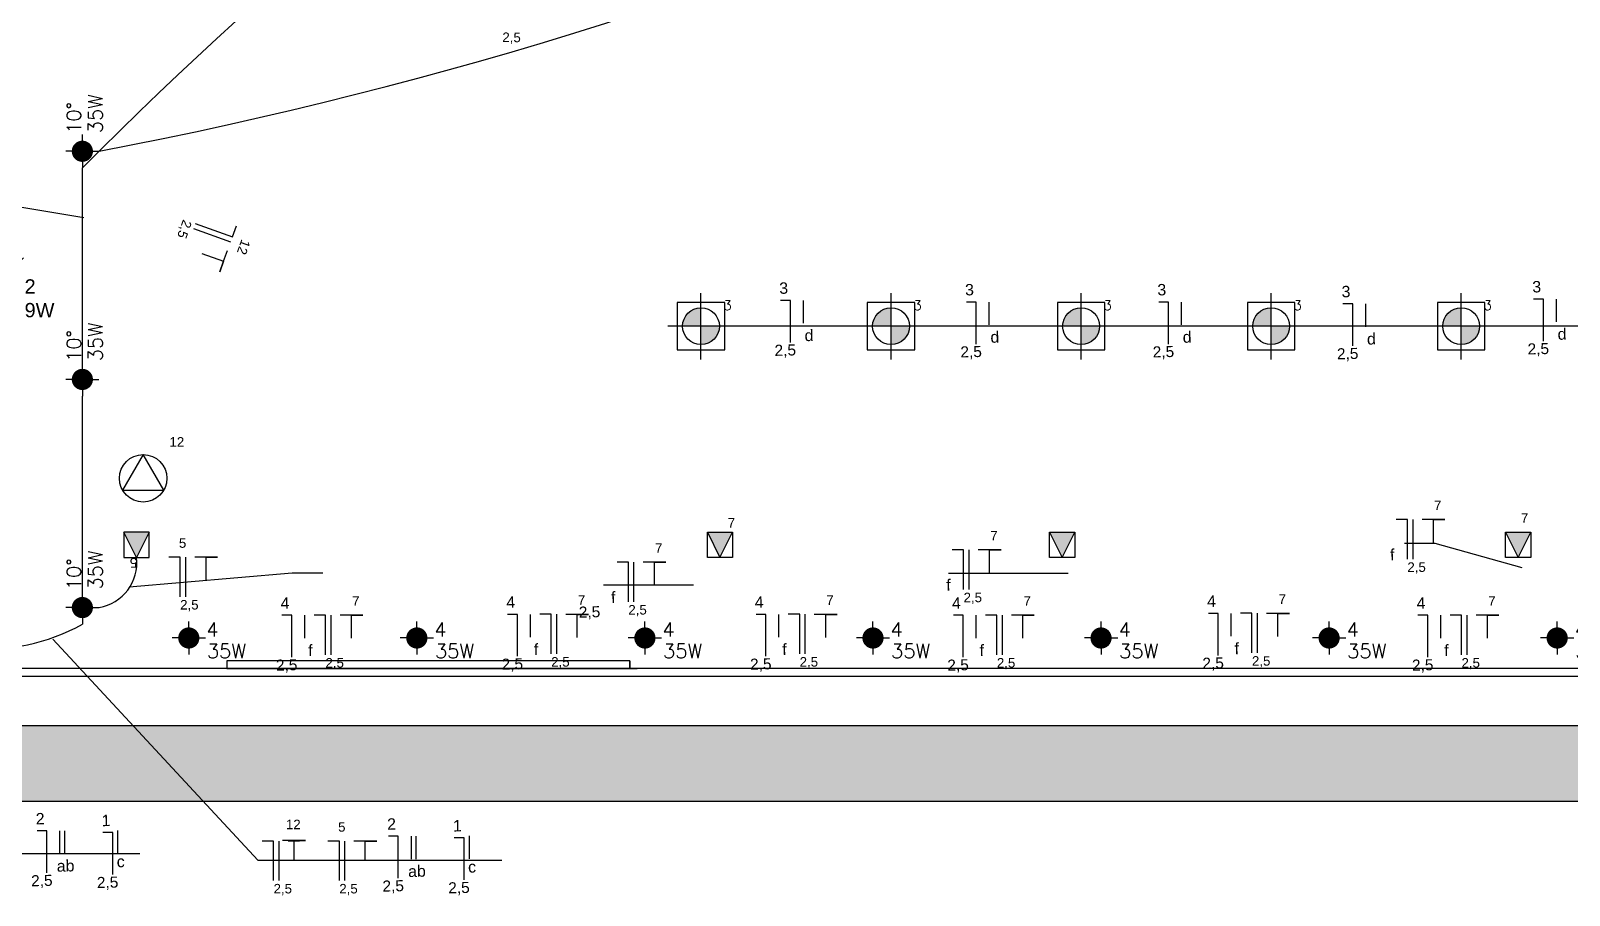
# Model space of a CAD drawing. Header units: millimetres. Extents: x 12202 to 16925, y 12031 to 14989.
# Drawn here: x 15401.4 to 15806.1, y 12047.1 to 12274.4 of the extents above; entities that cross this region are included whole.
import ezdxf
from ezdxf import colors
from ezdxf.entities.mleader import LeaderData, LeaderLine
from ezdxf.enums import TextEntityAlignment as Align
from ezdxf.math import Vec2, Vec3

# ---------------------------------------------------------------- set-up
doc = ezdxf.new("R2010")
doc.units = ezdxf.units.MM
doc.linetypes.add('HIDDEN', pattern=[9.525, 6.35, -3.175])
for name, color, linetype in [('ALVEN_M', 140, 'Continuous'), ('DIVIS_F', 60, 'Continuous'), ('DIVIS_M', 3, 'Continuous'), ('Eletroduto 2', 174, 'Continuous'), ('Eletrodutos', 210, 'Continuous'), ('Fases', 7, 'Continuous'), ('LUMINARIA_TETO', 10, 'Continuous'), ('MOVEL_M', 42, 'Continuous'), ('PAR', 2, 'Continuous'), ('TEXTO_CIRCUITO', 7, 'Continuous'), ('TOMADA', 10, 'Continuous')]:
    doc.layers.add(name, color=color, linetype=linetype)
doc.layers.get('MOVEL_M').off()
doc.styles.add('ARIAL', font='arial.ttf')
doc.styles.add('BEBO_[REGULAR]', font='arial.ttf')
doc.styles.add('ROMANS', font='ROMANS.SHX', dxfattribs={"height": 1.5})
doc.styles.get("Standard").update_dxf_attribs({"font": 'arial.ttf', "height": 1})
doc.styles.add('Z_AUX1', font='romans.shx', dxfattribs={"width": 0.85, "height": 0.15})

# ---------------------------------------------------------------- blocks, each defined once
blk = doc.blocks.new('PE_FORÇA NO TETO')
blk.add_hatch(color=256).paths.add_polyline_path([(0.133, -0.133), (0, 0.133), (-0.133, -0.133)])
for p, q in [((-0.133, -0.133), (0, 0.133)), ((0, 0.133), (0.133, -0.133))]:
    blk.add_line(p, q)
at = {"color": 0}
blk.add_lwpolyline([(-0.133, -0.133), (0.133, -0.133), (0.133, 0.133), (-0.133, 0.133)], close=True, dxfattribs=at)
blk = doc.blocks.new('*U25')
at = {"linetype": 'HIDDEN'}
for p, q in [((-0.75, 1.5), (-21.75, 22.5)), ((-21.75, -22.5), (-0.75, -1.5))]:
    blk.add_line(p, q, dxfattribs=at)
for points in [[(90, 22.5), (-21.75, 22.5), (-21.75, -22.5), (90, -22.5)], [(90, -1.5), (89.25, -1.5), (89.25, 1.5), (90, 1.5)]]:
    blk.add_lwpolyline(points)
blk.add_lwpolyline([(-0.75, -1.5), (0.75, -1.5), (0.75, 1.5), (-0.75, 1.5)], close=True)
blk.add_lwpolyline([(0.75, 1.5), (89.25, 1.5), (89.25, -1.5), (0.75, -1.5)], close=True, dxfattribs=at)
at = {"layer": 'TOMADA', "xscale": 25, "yscale": 25, "zscale": 25}
blk.add_blockref('PE_FORÇA NO TETO', (0, 0), dxfattribs=at)
blk = doc.blocks.new('*U36')
for points in [[(-108, -2), (-108, 0), (-110, 0)], [(-2, -2), (-2, 0), (0, 0)]]:
    blk.add_lwpolyline(points)
blk.add_lwpolyline([(-108, -2), (-2, -2), (-2, 0), (-108, 0)], close=True)
blk = doc.blocks.new('*U32')
for points in [[(120, 22.5), (0, 22.5)], [(0, -1.5), (0.75, -1.5), (0.75, 1.5), (0, 1.5)], [(120, -1.5), (119.25, -1.5), (119.25, 1.5), (120, 1.5)], [(0, -22.5), (120, -22.5)]]:
    blk.add_lwpolyline(points)
at = {"linetype": 'HIDDEN'}
blk.add_lwpolyline([(0.75, 1.5), (119.25, 1.5), (119.25, -1.5), (0.75, -1.5)], close=True, dxfattribs=at)
at = {"layer": 'TOMADA', "xscale": 25, "yscale": 25, "zscale": 25}
blk.add_blockref('PE_FORÇA NO TETO', (0, 0), dxfattribs=at)
blk = doc.blocks.new('*U28')
for points in [[(90, 22.5), (0, 22.5)], [(0, -1.5), (0.75, -1.5), (0.75, 1.5), (0, 1.5)], [(90, -1.5), (89.25, -1.5), (89.25, 1.5), (90, 1.5)], [(0, -22.5), (90, -22.5)]]:
    blk.add_lwpolyline(points)
at = {"linetype": 'HIDDEN'}
blk.add_lwpolyline([(0.75, 1.5), (89.25, 1.5), (89.25, -1.5), (0.75, -1.5)], close=True, dxfattribs=at)
at = {"layer": 'TOMADA', "xscale": 25, "yscale": 25, "zscale": 25}
blk.add_blockref('PE_FORÇA NO TETO', (0, 0), dxfattribs=at)
blk = doc.blocks.new('PE_TOMADA PISO')
blk.add_lwpolyline([(0, 0.25), (-0.217, -0.125), (0.217, -0.125)], close=True)
blk.add_circle((0, 0), 0.25)
at = {"style": 'Z_AUX1', "width": 0.85}
blk.add_attdef('TIPO', text='', height=0.15, dxfattribs=at).set_placement((0, 0), align=Align.MIDDLE_CENTER)
blk = doc.blocks.new('mini-dicroica')
at = {"color": 0}
for q in [(0, 0.175), (-0.175, 0), (0, -0.175), (0.175, 0)]:
    blk.add_line((0, 0), q, dxfattribs=at)
at = {"color": 0, "const_width": 0.111}
blk.add_lwpolyline([(-0.056, 0, 1), (0.056, 0, 1)], format="xyb", close=True, dxfattribs=at)
at = {"color": 2, "style": 'ROMANS'}
for tag, p in [('GRAU', (0.184, -0.164)), ('POTENCIA', (0.19, -0.434))]:
    blk.add_attdef(tag, p, '', height=0.15, dxfattribs=at)
blk = doc.blocks.new('l-dicro-exn')
h = blk.add_hatch(color=0)
h.paths.add_polyline_path([(0, 0.194, 0.414214), (-0.194, 0), (0, 0)])
h.paths.add_polyline_path([(0.194, 0), (0, 0), (0, -0.194, 0.414214)])
at = {"color": 0}
for p, q in [((0, 0), (0, 0.349)), ((0, 0), (-0.349, 0)), ((0.349, 0), (0, 0)), ((0, -0.349), (0, 0))]:
    blk.add_line(p, q, dxfattribs=at)
blk.add_lwpolyline([(-0.25, -0.25), (0.25, -0.25), (0.25, 0.25), (-0.25, 0.25)], close=True, dxfattribs=at)
blk.add_circle((0, 0), 0.194, dxfattribs=at)
at = {"color": 0, "style": 'ROMANS'}
blk.add_attdef('EX?', (0.237, 0.169), '', height=0.15, dxfattribs=at)
blk = doc.blocks.new('LUMINARIA TRUST_AR111')
at = {"color": 0}
for points in [[(-0.38, -0.318), (0.324, 0.375)], [(-0.324, -0.375), (0.38, 0.318)]]:
    blk.add_lwpolyline(points, dxfattribs=at)
for points in [[(-0.352, 0.347), (0.352, 0.347), (0.352, -0.347), (-0.352, -0.347)], [(-0.312, 0.307), (0.312, 0.307), (0.312, -0.307), (-0.312, -0.307)]]:
    blk.add_lwpolyline(points, close=True, dxfattribs=at)
blk.add_circle((0, 0), 0.3, dxfattribs=at)
at = {"color": 0, "style": 'BEBO_[REGULAR]'}
blk.add_attdef('GRAU', (0.392, -0.057), '', height=0.15, dxfattribs=at)
blk.add_attdef('VOLTAGEM', text='', height=0.15, dxfattribs=at).set_placement((0.392, -0.351), align=Align.BOTTOM_LEFT)
blk = doc.blocks.new('_None')

msp = doc.modelspace()

# ---------------------------------------------------------------- hatches: boundary and pattern name
at = {"layer": 'ALVEN_M'}
h = msp.add_hatch(color=253, dxfattribs=at)
h.dxf.hatch_style = 1
h.paths.add_polyline_path([(15923.97, 12071.73), (15923.97, 12091.73), (16288.97, 12091.73), (16288.97, 12576.73), (15041.97, 12573.73), (15041.97, 12593.73), (16308.96, 12596.73), (16308.97, 12071.73)])
h.paths.add_polyline_path([(15123.97, 12071.73), (15123.97, 12091.73), (15873.97, 12091.73), (15873.97, 12071.73)], flags=17)
h.paths.add_polyline_path([(15041.97, 12071.73), (15041.97, 12091.73), (15073.97, 12091.73), (15073.97, 12071.73)], flags=17)

# ---------------------------------------------------------------- linework, layer by layer
msp.add_lwpolyline([(15123.97, 12071.73), (15123.97, 12091.73), (15873.97, 12091.73), (15873.97, 12071.73)], close=True, dxfattribs=at)
at = {"layer": 'DIVIS_M'}
msp.add_lwpolyline([(15043.97, 12104.73), (16185.97, 12104.73), (16185.97, 12106.73), (15041.97, 12106.73)], close=True, dxfattribs=at)
at = {"layer": 'Eletroduto 2'}
for p, q in [((15414.97, 12187.11), (15414.97, 12238.36)), ((15414.97, 12127.11), (15414.97, 12178.36))]:
    msp.add_line(p, q, dxfattribs=at)
at = {"layer": 'Eletroduto 2', "ltscale": 10}
for p, q in [((15601.24, 12203.5), (15598.67, 12203.5)), ((15601.24, 12192.46), (15601.24, 12203.5)), ((15604.68, 12197.5), (15604.68, 12203.5)), ((15650.13, 12203.08), (15647.56, 12203.08)), ((15650.13, 12192.04), (15650.13, 12203.08)), ((15653.57, 12197.08), (15653.57, 12203.08)), ((15700.72, 12203.08), (15698.15, 12203.08)), ((15700.72, 12192.04), (15700.72, 12203.08)), ((15704.16, 12197.08), (15704.16, 12203.08)), ((15799.35, 12203.86), (15796.78, 12203.86)), ((15799.35, 12192.82), (15799.35, 12203.86)), ((15802.79, 12197.86), (15802.79, 12203.86)), ((15749.19, 12202.59), (15746.61, 12202.59)), ((15749.19, 12191.55), (15749.19, 12202.59)), ((15752.62, 12196.59), (15752.62, 12202.59)), ((15470.05, 12120.7), (15467.48, 12120.7)), ((15470.05, 12109.66), (15470.05, 12120.7)), ((15473.49, 12114.7), (15473.49, 12120.7)), ((15529.43, 12120.95), (15526.85, 12120.95)), ((15529.43, 12109.91), (15529.43, 12120.95)), ((15532.86, 12114.95), (15532.86, 12120.95)), ((15594.79, 12120.95), (15592.22, 12120.95)), ((15594.79, 12109.91), (15594.79, 12120.95)), ((15598.23, 12114.95), (15598.23, 12120.95)), ((15646.68, 12120.7), (15644.11, 12120.7)), ((15646.68, 12109.66), (15646.68, 12120.7)), ((15650.12, 12114.7), (15650.12, 12120.7)), ((15713.79, 12121.2), (15711.22, 12121.2)), ((15713.79, 12110.16), (15713.79, 12121.2)), ((15717.23, 12115.2), (15717.23, 12121.2)), ((15768.93, 12120.7), (15766.35, 12120.7)), ((15768.93, 12109.66), (15768.93, 12120.7)), ((15772.36, 12114.7), (15772.36, 12120.7)), ((15469.16, 12056.28), (15525.32, 12056.28))]:
    msp.add_line(p, q, dxfattribs=at)
at = {"layer": 'Eletroduto 2'}
for centre, radius, start, end in [((16198.12, 11459.58), 1104.45, 89.17755, 135.16049), ((15389.35, 12164.46), 52.74, 265.377, 299.0616)]:
    msp.add_arc(centre, radius, start, end, dxfattribs=at)
at = {"layer": 'Eletroduto 2', "ltscale": 3}
msp.add_arc((15198.63, 13397.88), 1176.04, 280.81735, 307.58689, dxfattribs=at)
at = {"layer": 'Eletroduto 2', "ltscale": 10}
msp.add_arc((15417.32, 12134.54), 11.98, 279.7439, 6.5112, dxfattribs=at)
at = {"layer": 'Eletrodutos'}
for p, q in [((15618.99, 12196.73), (15586.45, 12196.73)), ((15668.99, 12196.73), (15636.45, 12196.73)), ((15718.99, 12196.73), (15686.45, 12196.73)), ((15768.99, 12196.73), (15736.45, 12196.73)), ((15818.99, 12196.73), (15786.45, 12196.73))]:
    msp.add_line(p, q, dxfattribs=at)
at = {"layer": 'Fases', "ltscale": 10}
for p, q in [((15444.66, 12223.77), (15454.47, 12220.27)), ((15444.17, 12222.39), (15453.98, 12218.89)), ((15454.47, 12220.27), (15455.48, 12223.1)), ((15446.43, 12215.88), (15452.13, 12213.85)), ((15452.13, 12213.85), (15453.14, 12216.67)), ((15452.13, 12213.85), (15451.12, 12211.02)), ((15451.12, 12211.02), (15452.13, 12213.85)), ((15763.57, 12145.9), (15760.57, 12145.9)), ((15763.57, 12135.49), (15763.57, 12145.9)), ((15765.04, 12135.49), (15765.04, 12145.9)), ((15770.41, 12145.86), (15767.41, 12145.86)), ((15770.41, 12139.81), (15770.41, 12145.86)), ((15770.41, 12145.86), (15773.41, 12145.86)), ((15773.41, 12145.86), (15770.41, 12145.86)), ((15440.7, 12136.01), (15437.7, 12136.01)), ((15440.7, 12125.59), (15440.7, 12136.01)), ((15442.17, 12125.59), (15442.17, 12136.01)), ((15447.54, 12135.97), (15444.54, 12135.97)), ((15447.54, 12129.91), (15447.54, 12135.97)), ((15447.54, 12135.97), (15450.54, 12135.97)), ((15450.54, 12135.97), (15447.54, 12135.97)), ((15558.63, 12134.69), (15555.63, 12134.69)), ((15558.63, 12124.28), (15558.63, 12134.69)), ((15560.09, 12124.28), (15560.09, 12134.69)), ((15565.47, 12134.65), (15562.47, 12134.65)), ((15565.47, 12128.6), (15565.47, 12134.65)), ((15565.47, 12134.65), (15568.47, 12134.65)), ((15568.47, 12134.65), (15565.47, 12134.65)), ((15646.82, 12137.93), (15643.82, 12137.93)), ((15646.82, 12127.52), (15646.82, 12137.93)), ((15648.28, 12127.52), (15648.28, 12137.93)), ((15653.66, 12137.89), (15650.66, 12137.89)), ((15653.66, 12131.84), (15653.66, 12137.89)), ((15653.66, 12137.89), (15656.66, 12137.89)), ((15656.66, 12137.89), (15653.66, 12137.89)), ((15478.94, 12120.74), (15475.94, 12120.74)), ((15478.94, 12110.33), (15478.94, 12120.74)), ((15480.41, 12110.33), (15480.41, 12120.74)), ((15485.78, 12120.7), (15482.78, 12120.7)), ((15485.78, 12114.65), (15485.78, 12120.7)), ((15485.78, 12120.7), (15488.78, 12120.7)), ((15488.78, 12120.7), (15485.78, 12120.7)), ((15538.32, 12120.99), (15535.32, 12120.99)), ((15538.32, 12110.57), (15538.32, 12120.99)), ((15539.79, 12110.57), (15539.79, 12120.99)), ((15545.16, 12120.95), (15542.16, 12120.95)), ((15545.16, 12114.89), (15545.16, 12120.95)), ((15545.16, 12120.95), (15548.16, 12120.95)), ((15548.16, 12120.95), (15545.16, 12120.95)), ((15603.68, 12120.99), (15600.68, 12120.99)), ((15603.68, 12110.57), (15603.68, 12120.99)), ((15605.15, 12110.57), (15605.15, 12120.99)), ((15610.52, 12120.95), (15607.52, 12120.95)), ((15610.52, 12114.89), (15610.52, 12120.95)), ((15610.52, 12120.95), (15613.52, 12120.95)), ((15613.52, 12120.95), (15610.52, 12120.95)), ((15655.57, 12120.74), (15652.57, 12120.74)), ((15655.57, 12110.33), (15655.57, 12120.74)), ((15657.04, 12110.33), (15657.04, 12120.74)), ((15662.41, 12120.7), (15659.41, 12120.7)), ((15662.41, 12114.65), (15662.41, 12120.7)), ((15662.41, 12120.7), (15665.41, 12120.7)), ((15665.41, 12120.7), (15662.41, 12120.7)), ((15722.68, 12121.24), (15719.68, 12121.24)), ((15722.68, 12110.82), (15722.68, 12121.24)), ((15724.15, 12110.82), (15724.15, 12121.24)), ((15729.52, 12121.2), (15726.52, 12121.2)), ((15729.52, 12115.14), (15729.52, 12121.2)), ((15729.52, 12121.2), (15732.52, 12121.2)), ((15732.52, 12121.2), (15729.52, 12121.2)), ((15777.82, 12120.74), (15774.82, 12120.74)), ((15777.82, 12110.33), (15777.82, 12120.74)), ((15779.28, 12110.33), (15779.28, 12120.74)), ((15784.66, 12120.7), (15781.66, 12120.7)), ((15784.66, 12114.65), (15784.66, 12120.7)), ((15784.66, 12120.7), (15787.66, 12120.7)), ((15787.66, 12120.7), (15784.66, 12120.7)), ((15405.65, 12064), (15403.07, 12064)), ((15405.65, 12052.96), (15405.65, 12064)), ((15409.08, 12058), (15409.08, 12064)), ((15410.37, 12058), (15410.37, 12064)), ((15422.95, 12063.54), (15420.38, 12063.54)), ((15422.95, 12052.5), (15422.95, 12063.54)), ((15424.34, 12058.05), (15424.34, 12064.06)), ((15470.66, 12061.49), (15467.66, 12061.49)), ((15470.66, 12056.28), (15470.66, 12061.49)), ((15470.66, 12061.49), (15473.66, 12061.49)), ((15473.66, 12061.49), (15470.66, 12061.49)), ((15498.09, 12062.6), (15495.51, 12062.6)), ((15498.09, 12051.56), (15498.09, 12062.6)), ((15501.52, 12056.6), (15501.52, 12062.6)), ((15502.8, 12056.6), (15502.8, 12062.6)), ((15515.39, 12062.14), (15512.81, 12062.14)), ((15515.39, 12051.1), (15515.39, 12062.14)), ((15516.78, 12056.65), (15516.78, 12062.66)), ((15465.29, 12061.34), (15462.29, 12061.34)), ((15465.29, 12050.93), (15465.29, 12061.34)), ((15466.75, 12050.93), (15466.75, 12061.34)), ((15472.13, 12061.3), (15469.13, 12061.3)), ((15482.58, 12061.34), (15479.58, 12061.34)), ((15482.58, 12050.93), (15482.58, 12061.34)), ((15484.04, 12050.93), (15484.04, 12061.34)), ((15489.41, 12061.3), (15486.41, 12061.3)), ((15489.41, 12056.28), (15489.41, 12061.3)), ((15489.41, 12061.3), (15492.41, 12061.3)), ((15492.41, 12061.3), (15489.41, 12061.3))]:
    msp.add_line(p, q, dxfattribs=at)
at = {"layer": 'Fases', "linetype": 'ByBlock', "lineweight": -2, "ltscale": 10}
msp.add_lwpolyline([(15368.87, 12058.09), (15430.05, 12058.09)], dxfattribs=at)

# ---------------------------------------------------------------- block references
at = {"layer": 'DIVIS_F', "rotation": 179.9999999999986}
msp.add_blockref('*U36', (15450.97, 12106.73), dxfattribs=at)
at = {"layer": 'LUMINARIA_TETO', "color": 214}
ref = msp.add_blockref('mini-dicroica', (15414.97, 12242.73), dxfattribs=dict(at, xscale=25, yscale=25, zscale=25, rotation=90.00000000000004))
ref.add_attrib('GRAU', '10°', (15414.61, 12247.32), dxfattribs={"layer": '0', "color": 2, "height": 3.75, "rotation": 90, "style": 'ROMANS'})
ref.add_attrib('POTENCIA', '35W', (15420.27, 12247.49), dxfattribs={"layer": '0', "color": 2, "height": 3.75, "rotation": 90, "style": 'ROMANS'})
ref = msp.add_blockref('mini-dicroica', (15414.97, 12242.73), dxfattribs=dict(at, xscale=25, yscale=25, zscale=25, rotation=90.00000000000004))
ref.add_attrib('GRAU', '10°', (15414.61, 12247.32), dxfattribs={"layer": '0', "color": 2, "height": 3.75, "rotation": 90, "style": 'ROMANS'})
ref.add_attrib('POTENCIA', '35W', (15420.27, 12247.49), dxfattribs={"layer": '0', "color": 2, "height": 3.75, "rotation": 90, "style": 'ROMANS'})
at = {"layer": 'LUMINARIA_TETO', "color": 88, "xscale": 25, "yscale": 25, "zscale": 25}
msp.add_blockref('LUMINARIA TRUST_AR111', (15389.97, 12206.73), dxfattribs=at).add_auto_attribs({'GRAU': '2', 'VOLTAGEM': '9W'})
at = {"layer": 'LUMINARIA_TETO', "color": 150}
ref = msp.add_blockref('l-dicro-exn', (15577.72, 12196.73), dxfattribs=dict(at, xscale=25, yscale=25, zscale=25))
ref.add_attrib('EX?', '3', (15583.64, 12200.96), dxfattribs={"layer": '0', "color": 2, "height": 2.5, "style": 'ROMANS'})
at = {"layer": 'LUMINARIA_TETO', "color": 82}
ref = msp.add_blockref('l-dicro-exn', (15627.72, 12196.73), dxfattribs=dict(at, xscale=25, yscale=25, zscale=25))
ref.add_attrib('EX?', '3', (15633.64, 12200.96), dxfattribs={"layer": '0', "color": 2, "height": 2.5, "style": 'ROMANS'})
at = {"layer": 'LUMINARIA_TETO', "color": 150}
ref = msp.add_blockref('l-dicro-exn', (15677.72, 12196.73), dxfattribs=dict(at, xscale=25, yscale=25, zscale=25))
ref.add_attrib('EX?', '3', (15683.64, 12200.96), dxfattribs={"layer": '0', "color": 2, "height": 2.5, "style": 'ROMANS'})
at = {"layer": 'LUMINARIA_TETO', "color": 82}
ref = msp.add_blockref('l-dicro-exn', (15727.72, 12196.73), dxfattribs=dict(at, xscale=25, yscale=25, zscale=25))
ref.add_attrib('EX?', '3', (15733.64, 12200.96), dxfattribs={"layer": '0', "color": 2, "height": 2.5, "style": 'ROMANS'})
at = {"layer": 'LUMINARIA_TETO', "color": 150}
ref = msp.add_blockref('l-dicro-exn', (15777.72, 12196.73), dxfattribs=dict(at, xscale=25, yscale=25, zscale=25))
ref.add_attrib('EX?', '3', (15783.64, 12200.96), dxfattribs={"layer": '0', "color": 2, "height": 2.5, "style": 'ROMANS'})
at = {"layer": 'LUMINARIA_TETO', "color": 214}
ref = msp.add_blockref('mini-dicroica', (15414.97, 12182.73), dxfattribs=dict(at, xscale=25, yscale=25, zscale=25, rotation=90.00000000000004))
ref.add_attrib('GRAU', '10°', (15414.61, 12187.32), dxfattribs={"layer": '0', "color": 2, "height": 3.75, "rotation": 90, "style": 'ROMANS'})
ref.add_attrib('POTENCIA', '35W', (15420.27, 12187.49), dxfattribs={"layer": '0', "color": 2, "height": 3.75, "rotation": 90, "style": 'ROMANS'})
ref = msp.add_blockref('mini-dicroica', (15414.97, 12182.73), dxfattribs=dict(at, xscale=25, yscale=25, zscale=25, rotation=90.00000000000004))
ref.add_attrib('GRAU', '10°', (15414.61, 12187.32), dxfattribs={"layer": '0', "color": 2, "height": 3.75, "rotation": 90, "style": 'ROMANS'})
ref.add_attrib('POTENCIA', '35W', (15420.27, 12187.49), dxfattribs={"layer": '0', "color": 2, "height": 3.75, "rotation": 90, "style": 'ROMANS'})
ref = msp.add_blockref('mini-dicroica', (15414.97, 12122.73), dxfattribs=dict(at, xscale=25, yscale=25, zscale=25, rotation=90.00000000000004))
ref.add_attrib('GRAU', '10°', (15414.61, 12127.32), dxfattribs={"layer": '0', "color": 2, "height": 3.75, "rotation": 90, "style": 'ROMANS'})
ref.add_attrib('POTENCIA', '35W', (15420.27, 12127.49), dxfattribs={"layer": '0', "color": 2, "height": 3.75, "rotation": 90, "style": 'ROMANS'})
ref = msp.add_blockref('mini-dicroica', (15442.97, 12114.73), dxfattribs=dict(at, xscale=25, yscale=25, zscale=25))
ref.add_attrib('GRAU', '4', (15447.56, 12115.09), dxfattribs={"layer": '0', "color": 2, "height": 3.75, "style": 'ROMANS'})
ref.add_attrib('POTENCIA', '35W', (15447.73, 12109.44), dxfattribs={"layer": '0', "color": 2, "height": 3.75, "style": 'ROMANS'})
ref = msp.add_blockref('mini-dicroica', (15502.97, 12114.73), dxfattribs=dict(at, xscale=25, yscale=25, zscale=25))
ref.add_attrib('GRAU', '4', (15507.56, 12115.09), dxfattribs={"layer": '0', "color": 2, "height": 3.75, "style": 'ROMANS'})
ref.add_attrib('POTENCIA', '35W', (15507.73, 12109.44), dxfattribs={"layer": '0', "color": 2, "height": 3.75, "style": 'ROMANS'})
ref = msp.add_blockref('mini-dicroica', (15562.97, 12114.73), dxfattribs=dict(at, xscale=25, yscale=25, zscale=25))
ref.add_attrib('GRAU', '4', (15567.56, 12115.09), dxfattribs={"layer": '0', "color": 2, "height": 3.75, "style": 'ROMANS'})
ref.add_attrib('POTENCIA', '35W', (15567.73, 12109.44), dxfattribs={"layer": '0', "color": 2, "height": 3.75, "style": 'ROMANS'})
ref = msp.add_blockref('mini-dicroica', (15622.97, 12114.73), dxfattribs=dict(at, xscale=25, yscale=25, zscale=25))
ref.add_attrib('GRAU', '4', (15627.56, 12115.09), dxfattribs={"layer": '0', "color": 2, "height": 3.75, "style": 'ROMANS'})
ref.add_attrib('POTENCIA', '35W', (15627.73, 12109.44), dxfattribs={"layer": '0', "color": 2, "height": 3.75, "style": 'ROMANS'})
ref = msp.add_blockref('mini-dicroica', (15682.97, 12114.73), dxfattribs=dict(at, xscale=25, yscale=25, zscale=25))
ref.add_attrib('GRAU', '4', (15687.56, 12115.09), dxfattribs={"layer": '0', "color": 2, "height": 3.75, "style": 'ROMANS'})
ref.add_attrib('POTENCIA', '35W', (15687.73, 12109.44), dxfattribs={"layer": '0', "color": 2, "height": 3.75, "style": 'ROMANS'})
ref = msp.add_blockref('mini-dicroica', (15742.97, 12114.73), dxfattribs=dict(at, xscale=25, yscale=25, zscale=25))
ref.add_attrib('GRAU', '4', (15747.56, 12115.09), dxfattribs={"layer": '0', "color": 2, "height": 3.75, "style": 'ROMANS'})
ref.add_attrib('POTENCIA', '35W', (15747.73, 12109.44), dxfattribs={"layer": '0', "color": 2, "height": 3.75, "style": 'ROMANS'})
ref = msp.add_blockref('mini-dicroica', (15802.97, 12114.73), dxfattribs=dict(at, xscale=25, yscale=25, zscale=25))
ref.add_attrib('GRAU', '4', (15807.56, 12115.09), dxfattribs={"layer": '0', "color": 2, "height": 3.75, "style": 'ROMANS'})
ref.add_attrib('POTENCIA', '35W', (15807.73, 12109.44), dxfattribs={"layer": '0', "color": 2, "height": 3.75, "style": 'ROMANS'})
at = {"layer": 'MOVEL_M', "rotation": 180}
msp.add_blockref('*U25', (15429.22, 12139.23), dxfattribs=at)
at = {"layer": 'MOVEL_M', "xscale": -1, "rotation": 180}
for name, p in [('*U25', (15582.72, 12139.23)), ('*U32', (15672.72, 12139.23)), ('*U28', (15792.72, 12139.23))]:
    msp.add_blockref(name, p, dxfattribs=at)
at = {"layer": 'TOMADA', "xscale": 25, "yscale": 25, "zscale": 25}
msp.add_blockref('PE_TOMADA PISO', (15430.97, 12156.73), dxfattribs=at)

# ---------------------------------------------------------------- texts
at = {"layer": 'Fases', "attachment_point": 8, "line_spacing_factor": 0.798, "style": 'ARIAL'}
for s, insert, char_height, width, rotation in [('2', (15403.91, 12065.71), 3, 5.6713, 1.4949), ('1', (15421.22, 12065.25), 3, 5.6713, 1.4949), ('2', (15496.35, 12064.31), 3, 5.6713, 1.4949), ('1', (15513.66, 12063.85), 3, 5.6713, 1.4949), ('ab', (15410.59, 12053.27), 3, 17.3622, 1.5183), ('c', (15425.09, 12054.4), 3, 17.3622, 1.5183), ('ab', (15503.03, 12051.87), 3, 17.3622, 1.5183), ('c', (15517.53, 12053), 3, 17.3622, 1.5183), ('2,5', (15404.36, 12048.95), 2.908, 21.052, 1.4949), ('2,5', (15421.66, 12048.49), 2.908, 21.052, 1.4949), ('2,5', (15496.8, 12047.55), 2.908, 21.052, 1.4949), ('2,5', (15514.1, 12047.09), 2.908, 21.052, 1.4949)]:
    msp.add_mtext(s, dxfattribs=dict(at, insert=insert, char_height=char_height, width=width, rotation=rotation))
at = {"layer": 'Fases', "ltscale": 10}
for tag, p, rotation in [('2,5', (15525.44, 12271.48), 359.1112), ('2,5', (15441.49, 12224.92), 250.3712), ('12', (15456.88, 12219.76), 250.3712), ('5', (15429.38, 12135.76), 180)]:
    msp.add_attdef(tag, p, '', height=2.5, rotation=rotation, dxfattribs=at)
for tag, p in [('12', (15437.88, 12165.06)), ('7', (15770.57, 12148.35)), ('7', (15793.44, 12145.05)), ('7', (15584.75, 12143.77)), ('7', (15653.82, 12140.38)), ('5', (15440.37, 12138.45)), ('7', (15565.63, 12137.14)), ('2,5', (15763.56, 12132.12)), ('2,5', (15646.8, 12124.14)), ('7', (15729.68, 12123.68)), ('2,5', (15440.69, 12122.22)), ('7', (15485.94, 12123.19)), ('7', (15545.32, 12123.44)), ('2,5', (15558.61, 12120.9)), ('7', (15610.68, 12123.44)), ('7', (15662.57, 12123.19)), ('7', (15784.82, 12123.19)), ('2,5', (15722.67, 12107.45)), ('2,5', (15478.93, 12106.95)), ('2,5', (15538.31, 12107.2)), ('2,5', (15603.67, 12107.2)), ('2,5', (15655.56, 12106.95)), ('2,5', (15777.8, 12106.95)), ('12', (15468.52, 12064.45)), ('5', (15482.25, 12063.79)), ('2,5', (15465.27, 12047.55)), ('2,5', (15482.56, 12047.55))]:
    msp.add_attdef(tag, p, '', height=2.5, dxfattribs=at)
at = {"layer": 'TEXTO_CIRCUITO', "attachment_point": 8, "line_spacing_factor": 0.798, "style": 'ARIAL'}
for s, insert, char_height, width, rotation in [('3', (15599.51, 12205.21), 3, 5.6713, 1.4949), ('3', (15648.4, 12204.79), 3, 5.6713, 1.4949), ('3', (15698.99, 12204.79), 3, 5.6713, 1.4949), ('3', (15747.45, 12204.3), 3, 5.6713, 1.4949), ('3', (15797.62, 12205.57), 3, 5.6713, 1.4949), ('d', (15606.18, 12192.77), 3, 17.3622, 1.5183), ('d', (15655.07, 12192.35), 3, 17.3622, 1.5183), ('d', (15705.66, 12192.35), 3, 17.3622, 1.5183), ('d', (15754.13, 12191.86), 3, 17.3622, 1.5183), ('d', (15804.29, 12193.13), 3, 17.3622, 1.5183), ('2,5', (15599.95, 12188.45), 2.908, 21.052, 1.4949), ('2,5', (15648.84, 12188.03), 2.908, 21.052, 1.4949), ('2,5', (15699.43, 12188.03), 2.908, 21.052, 1.4949), ('2,5', (15747.9, 12187.53), 2.908, 21.052, 1.4949), ('2,5', (15798.06, 12188.81), 2.908, 21.052, 1.4949), ('f', (15759.62, 12135.13), 3, 17.3622, 1.5183), ('f', (15642.87, 12127.16), 3, 17.3622, 1.5183), ('f', (15554.68, 12123.92), 3, 17.3622, 1.5183), ('4', (15468.32, 12122.41), 3, 5.6713, 1.4949), ('4', (15527.7, 12122.66), 3, 5.6713, 1.4949), ('2,5', (15548.45, 12119.6), 2.908, 21.052, 1.4949), ('4', (15593.06, 12122.66), 3, 5.6713, 1.4949), ('4', (15644.95, 12122.41), 3, 5.6713, 1.4949), ('4', (15712.06, 12122.91), 3, 5.6713, 1.4949), ('4', (15767.19, 12122.41), 3, 5.6713, 1.4949), ('f', (15475, 12109.97), 3, 17.3622, 1.5183), ('f', (15534.37, 12110.22), 3, 17.3622, 1.5183), ('f', (15599.73, 12110.22), 3, 17.3622, 1.5183), ('f', (15651.63, 12109.97), 3, 17.3622, 1.5183), ('f', (15718.73, 12110.47), 3, 17.3622, 1.5183), ('f', (15773.87, 12109.97), 3, 17.3622, 1.5183), ('2,5', (15468.77, 12105.65), 2.908, 21.052, 1.4949), ('2,5', (15528.14, 12105.9), 2.908, 21.052, 1.4949), ('2,5', (15593.5, 12105.9), 2.908, 21.052, 1.4949), ('2,5', (15645.4, 12105.65), 2.908, 21.052, 1.4949), ('2,5', (15712.51, 12106.14), 2.908, 21.052, 1.4949), ('2,5', (15767.64, 12105.65), 2.908, 21.052, 1.4949)]:
    msp.add_mtext(s, dxfattribs=dict(at, insert=insert, char_height=char_height, width=width, rotation=rotation))

# ---------------------------------------------------------------- leaders
at = {"layer": 'Eletroduto 2', "ltscale": 10}
ml = msp.add_multileader_mtext('Standard', dxfattribs=at)
ml.set_content('', color=256)
ml.set_leader_properties()
ml.set_arrow_properties(name='NONE')
ml.build(insert=Vec2(0, 0))
ctx = ml.context
ctx.base_point, ctx.plane_origin = Vec3(15478.2, 12131.88), Vec3(15427.24, 12128.22)
notes = []
notes.append((ctx, [(0, (1, 1, 0), (15470.2, 12131.88), (1, 0), 8, [(0, [(15427.24, 12128.22)], 0, [])])]))
ctx.mtext.insert, ctx.mtext.flow_direction = Vec3(15480.2, 12133.88), 5
ml = msp.add_multileader_mtext('Standard', dxfattribs=at)
ml.set_content('', color=256)
ml.set_leader_properties()
ml.set_arrow_properties(name='NONE')
ml.build(insert=Vec2(0, 0))
ctx = ml.context
ctx.base_point, ctx.plane_origin = Vec3(15469.16, 12056.28), Vec3(15407.17, 12114.43)
notes.append((ctx, [(0, (1, 1, 0), (15461.16, 12056.28), (1, 0), 8, [(0, [(15407.17, 12114.43)], 0, [])])]))
ctx.mtext.insert, ctx.mtext.flow_direction = Vec3(15471.16, 12058.28), 5
at = {"layer": 'Fases', "ltscale": 10}
ml = msp.add_multileader_mtext('Standard', dxfattribs=at)
ml.set_content('', color=256)
ml.set_leader_properties()
ml.set_arrow_properties(name='NONE')
ml.build(insert=Vec2(0, 0))
ctx = ml.context
ctx.base_point, ctx.plane_origin = Vec3(15297.07, 12242.68), Vec3(15415.38, 12225.26)
ctx.text_align_type = 2
notes.append((ctx, [(0, (1, 1, 0), (15309.07, 12242.68), (-1, 0), 8, [(0, [(15415.38, 12225.26)], 0, [])])]))
ctx.mtext.insert, ctx.mtext.alignment, ctx.mtext.flow_direction = Vec3(15299.07, 12244.68), 3, 5
at = {"layer": 'PAR'}
ml = msp.add_multileader_mtext('Standard', dxfattribs=at)
ml.set_content('', color=256)
ml.set_leader_properties()
ml.set_arrow_properties(name='NONE')
ml.build(insert=Vec2(0, 0))
ctx = ml.context
ctx.base_point, ctx.plane_origin = Vec3(15758.83, 12139.62), Vec3(15793.78, 12133.14)
ctx.text_align_type = 2
notes.append((ctx, [(0, (1, 1, 0), (15770.83, 12139.62), (-1, 0), 8, [(0, [(15793.78, 12133.14)], 0, [])])]))
ctx.mtext.insert, ctx.mtext.alignment, ctx.mtext.flow_direction = Vec3(15760.83, 12141.62), 3, 5
ml = msp.add_multileader_mtext('Standard', dxfattribs=at)
ml.set_content('', color=256)
ml.set_leader_properties()
ml.set_arrow_properties(name='NONE')
ml.build(insert=Vec2(0, 0))
ctx = ml.context
ctx.base_point, ctx.plane_origin = Vec3(15548.04, 12128.66), Vec3(15575.76, 12128.66)
ctx.text_align_type = 2
notes.append((ctx, [(0, (1, 1, 0), (15560.04, 12128.66), (-1, 0), 8, [(0, [(15575.76, 12128.66)], 0, [])])]))
ctx.mtext.insert, ctx.mtext.alignment, ctx.mtext.flow_direction = Vec3(15550.04, 12130.66), 3, 5
ml = msp.add_multileader_mtext('Standard', dxfattribs=at)
ml.set_content('', color=256)
ml.set_leader_properties()
ml.set_arrow_properties(name='NONE')
ml.build(insert=Vec2(0, 0))
ctx = ml.context
ctx.base_point, ctx.plane_origin = Vec3(15638.83, 12131.65), Vec3(15674.28, 12131.65)
ctx.text_align_type = 2
notes.append((ctx, [(0, (1, 1, 0), (15650.83, 12131.65), (-1, 0), 8, [(0, [(15674.28, 12131.65)], 0, [])])]))
ctx.mtext.insert, ctx.mtext.alignment, ctx.mtext.flow_direction = Vec3(15640.83, 12133.65), 3, 5
for ctx, leaders in notes:
    for number, flags, end, landing, length, lines in leaders:
        leader = LeaderData()
        leader.index, (leader.has_last_leader_line, leader.has_dogleg_vector, leader.attachment_direction) = number, flags
        leader.last_leader_point, leader.dogleg_vector, leader.dogleg_length = Vec3(end), Vec3(landing), length
        for number, points, colour, breaks in lines:
            line = LeaderLine()
            line.index, line.vertices, line.color, line.breaks = number, Vec3.list(points), colors.encode_raw_color(colour), breaks
            leader.lines.append(line)
        ctx.leaders.append(leader)

doc.saveas('drawing.dxf')
